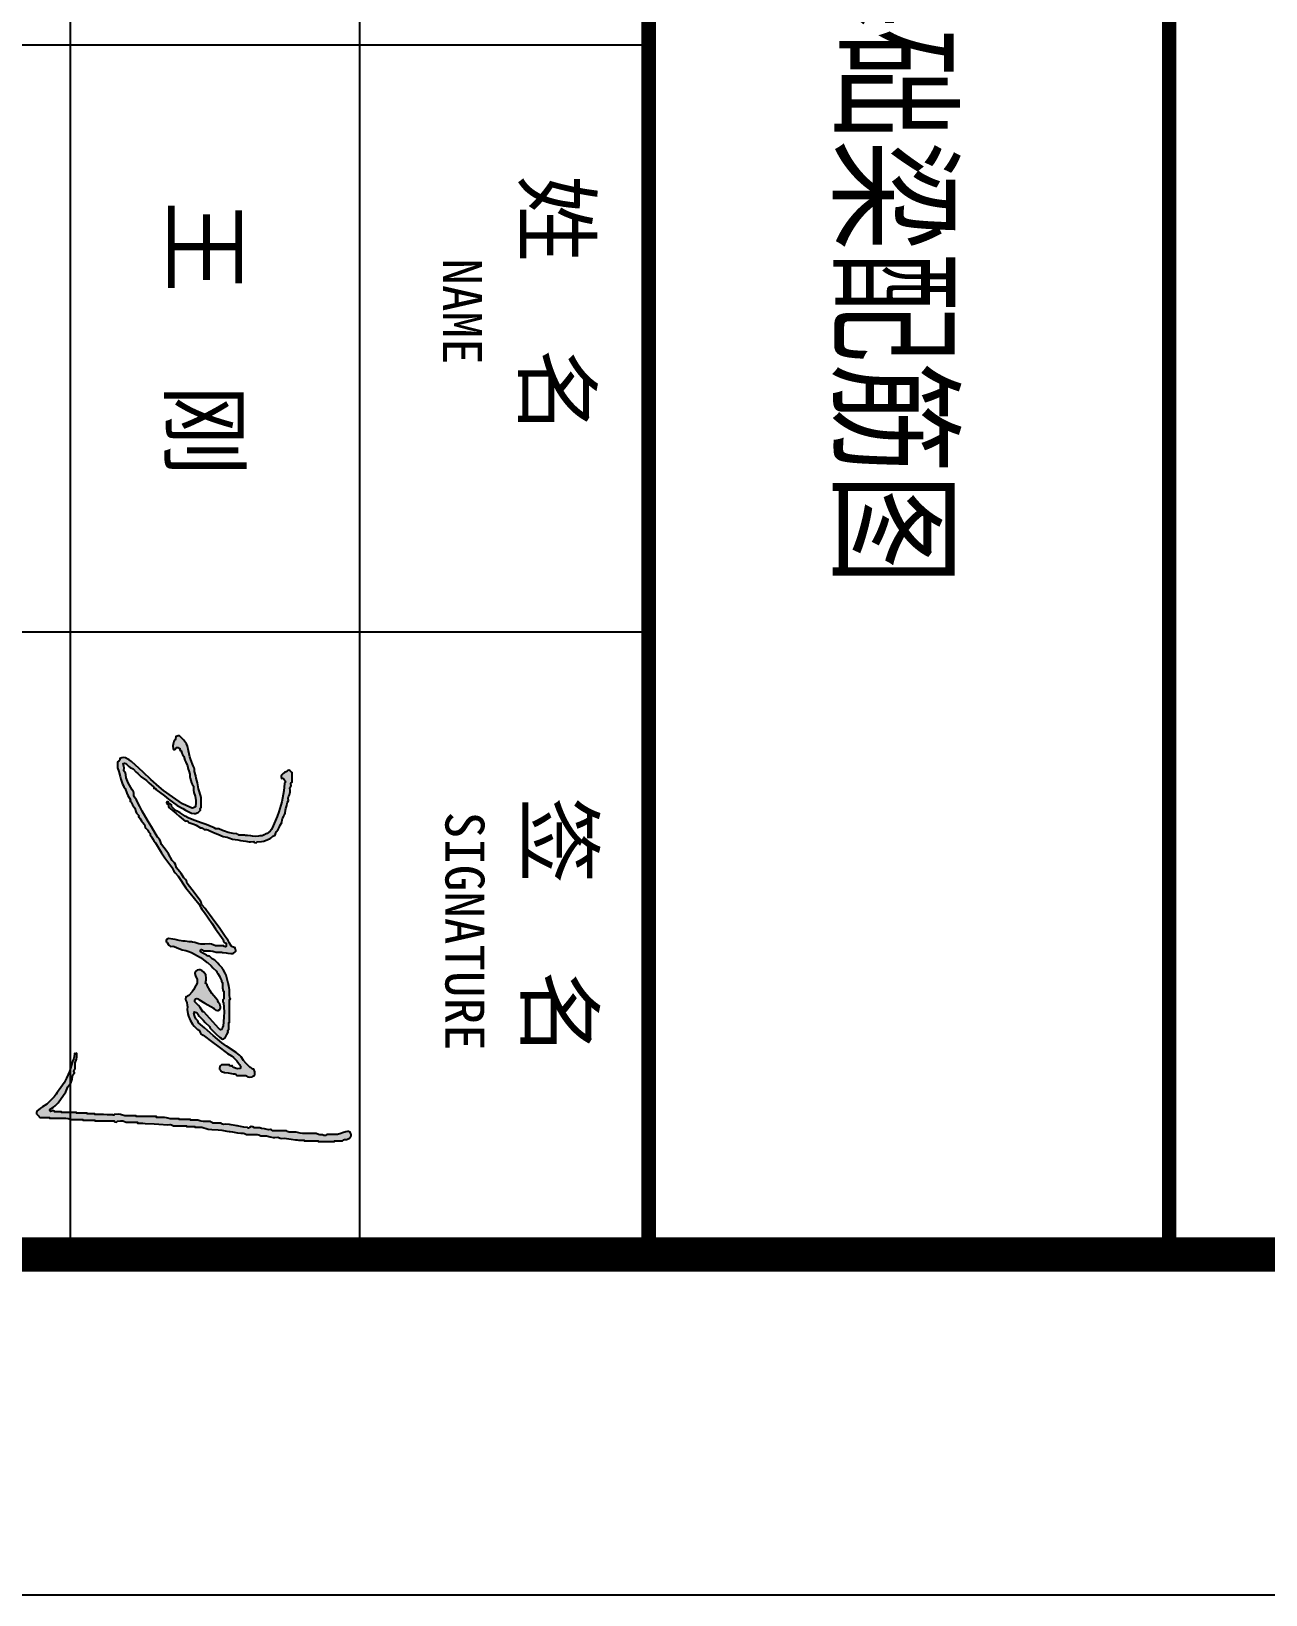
# Model space of a CAD drawing. Extents: x 31695611 to 39053694, y -59225 to 904195.
# Drawn here: x 38535654 to 38542910, y 755595 to 764786 of the extents above; entities that cross this region are included whole.
import ezdxf
from ezdxf.enums import TextEntityAlignment as Align

# ---------------------------------------------------------------- set-up
doc = ezdxf.new("R2010")
doc.units = 0
doc.header["$LTSCALE"] = 1000
doc.header["$MEASUREMENT"] = 0
doc.layers.get('0').update_dxf_attribs({"linetype": 'CONTINUOUS'})
for name, color, linetype in [('PUB_TAB', 7, 'CONTINUOUS'), ('PUB_TEXT', 7, 'CONTINUOUS'), ('PUB_TITLE', 4, 'CONTINUOUS')]:
    doc.layers.add(name, color=color, linetype=linetype)
doc.styles.add('-宋体', font='', dxfattribs={"width": 0.8})
doc.styles.add('TQ', font='')
doc.styles.get('-宋体').set_extended_font_data('SimSun')
doc.styles.get('TQ').set_extended_font_data('SimSun')

# ---------------------------------------------------------------- blocks, each defined once
blk = doc.blocks.new('WG')
at = {"color": 247}
for points in [[(26645150.7, 433028.5), (26645154.8, 433026.6), (26645156.5, 433022.3), (26645154.9, 433018.1), (26645173.6, 433016.4), (26645183.1, 433014.3), (26645200.7, 433007.7), (26645240.7, 432996), (26645260.4, 432988.8), (26645298.7, 432972.3), (26645327.6, 432957.3), (26645341.6, 432948.4), (26645367.4, 432928.5), (26645384.4, 432917.4), (26645392.8, 432911.5), (26645409.1, 432899.3), (26645426.6, 432881.8), (26645435.3, 432873.1), (26645452.9, 432855.6), (26645467.4, 432830.9), (26645475.9, 432819), (26645494.5, 432797.2), (26645502.8, 432795.1), (26645508.6, 432796.2), (26645515.4, 432801.4), (26645521.2, 432807.2), (26645524.1, 432810.1), (26645530, 432816), (26645530, 432838.5), (26645530, 432849.7), (26645530, 432872.2), (26645531.6, 432872.2), (26645532.5, 432872.2), (26645534.1, 432872.2), (26645534.1, 432910.6), (26645534.1, 432929.8), (26645534.1, 432968.1), (26645537.5, 432981.4), (26645539.1, 432988.1), (26645542.5, 433001.4), (26645542.5, 433028.1), (26645542.5, 433041.4), (26645542.5, 433068.1), (26645544.1, 433068.1), (26645545, 433068.1), (26645546.6, 433068.1), (26645546.6, 433096.5), (26645546.6, 433110.6), (26645546.6, 433139), (26645548.3, 433139), (26645549.1, 433139), (26645550.8, 433139), (26645550.8, 433184), (26645550.8, 433206.5), (26645550.8, 433251.5), (26645557.2, 433256.9), (26645558.1, 433265.7), (26645552.9, 433272.3), (26645549.9, 433292.3), (26645551.3, 433303.7), (26645559.1, 433322.3), (26645559.1, 433349), (26645559.1, 433362.3), (26645559.1, 433389), (26645560.8, 433389), (26645561.6, 433389), (26645563.3, 433389), (26645563.3, 433394), (26645563.3, 433396.5), (26645563.3, 433401.5), (26645564.1, 433414.9), (26645564.5, 433421.5), (26645565.4, 433434.9), (26645568.7, 433488.2), (26645570.4, 433514.9), (26645573.7, 433568.2), (26645571.9, 433581.7), (26645573.4, 433589.7), (26645580, 433601.6), (26645580, 433631.6), (26645580, 433646.6), (26645580, 433676.6), (26645581.6, 433676.6), (26645582.5, 433676.6), (26645584.1, 433676.6), (26645584.1, 433696.6), (26645584.1, 433706.6), (26645584.1, 433726.6), (26645585.8, 433726.6), (26645586.6, 433726.6), (26645588.3, 433726.6), (26645588.3, 433743.3), (26645588.3, 433751.6), (26645588.3, 433768.3), (26645598.7, 433805.6), (26645601.7, 433825.4), (26645602.9, 433864.1), (26645606.2, 433884.1), (26645607.9, 433894.1), (26645611.2, 433914.1), (26645612.9, 433927.5), (26645613.7, 433934.1), (26645615.4, 433947.5), (26645618.7, 433967.5), (26645620.4, 433977.5), (26645623.7, 433997.5), (26645622.8, 434011), (26645624.2, 434018.6), (26645630, 434030.8), (26645630, 434055.8), (26645630, 434068.3), (26645630, 434093.3), (26645633.3, 434101.7), (26645635, 434105.9), (26645638.3, 434114.2), (26645637.9, 434136), (26645639.2, 434147.2), (26645644.6, 434168.4), (26645647.9, 434186.4), (26645648.3, 434195.9), (26645646.6, 434214.2), (26645652.7, 434228.2), (26645654, 434236.6), (26645652.9, 434251.7), (26645656.2, 434278.4), (26645657.9, 434291.7), (26645661.2, 434318.4), (26645662.1, 434325.1), (26645662.5, 434328.4), (26645663.3, 434335.1), (26645663.3, 434348.4), (26645663.3, 434355.1), (26645663.3, 434368.4), (26645665, 434368.4), (26645665.8, 434368.4), (26645667.5, 434368.4), (26645667.5, 434401.8), (26645667.5, 434418.4), (26645667.5, 434451.8), (26645669.2, 434451.8), (26645670, 434451.8), (26645671.7, 434451.8), (26645671.7, 434490.1), (26645671.7, 434509.3), (26645671.7, 434547.6), (26645670, 434547.6), (26645669.2, 434547.6), (26645667.5, 434547.6), (26645667.5, 434566), (26645667.5, 434575.1), (26645667.5, 434593.5), (26645664.2, 434598.5), (26645662.5, 434601), (26645659.2, 434606), (26645659.7, 434617.9), (26645658.3, 434624.5), (26645652.9, 434635.1), (26645645.4, 434641.9), (26645640, 434644.4), (26645630, 434645.6), (26645625.1, 434642.8), (26645622.6, 434641.5), (26645617.5, 434639.3), (26645613.6, 434630.1), (26645613.1, 434624.1), (26645615.4, 434614.3), (26645621, 434594.2), (26645624, 434584.2), (26645630, 434564.3), (26645630, 434539.3), (26645630, 434526.8), (26645630, 434501.8), (26645636.5, 434494.2), (26645637.2, 434485.4), (26645632.1, 434476.8), (26645632, 434461.6), (26645630.7, 434453.7), (26645625.8, 434439.3), (26645625.8, 434407.6), (26645625.8, 434391.8), (26645625.8, 434360.1), (26645622.5, 434345.1), (26645620.8, 434337.6), (26645617.5, 434322.6), (26645617.5, 434305.9), (26645617.5, 434297.6), (26645617.5, 434280.9), (26645614.1, 434274.2), (26645612.5, 434270.9), (26645609.1, 434264.2), (26645609.1, 434232.5), (26645609.1, 434216.7), (26645609.1, 434185), (26645603.6, 434176.3), (26645602.1, 434170.3), (26645602.9, 434160), (26645599.6, 434143.4), (26645597.9, 434135), (26645594.6, 434118.4), (26645593.7, 434114.2), (26645593.3, 434112.1), (26645592.5, 434107.9), (26645592.5, 434095.4), (26645592.5, 434089.2), (26645592.5, 434076.7), (26645585.2, 434067.5), (26645584.5, 434057.6), (26645590.4, 434047.5), (26645592.6, 434043), (26645592.6, 434039.5), (26645590.4, 434035), (26645587.1, 434015), (26645585.4, 434005), (26645582, 433985), (26645580, 433976.7), (26645579.2, 433972.6), (26645577.9, 433964.2), (26645574.5, 433940.8), (26645572.9, 433929.1), (26645569.5, 433905.8), (26645571.4, 433895.7), (26645569.7, 433888.9), (26645563.3, 433880.8), (26645563.3, 433862.5), (26645563.3, 433853.3), (26645563.3, 433835), (26645560, 433828.3), (26645558.3, 433825), (26645555, 433818.3), (26645555, 433801.6), (26645555, 433793.3), (26645555, 433776.6), (26645551.6, 433763.3), (26645550, 433756.6), (26645546.6, 433743.3), (26645546.6, 433726.6), (26645546.6, 433718.3), (26645546.6, 433701.6), (26645545, 433701.6), (26645544.1, 433701.6), (26645542.5, 433701.6), (26645542.5, 433674.9), (26645542.5, 433661.6), (26645542.5, 433634.9), (26645540.8, 433634.9), (26645540, 433634.9), (26645538.3, 433634.9), (26645538.3, 433613.2), (26645538.3, 433602.4), (26645538.3, 433580.7), (26645535, 433567.4), (26645533.3, 433560.7), (26645530, 433547.4), (26645530, 433529.1), (26645530, 433519.9), (26645530, 433501.5), (26645528.3, 433501.5), (26645527.5, 433501.5), (26645525.8, 433501.5), (26645525.8, 433453.2), (26645525.8, 433429), (26645525.8, 433380.7), (26645524.1, 433380.7), (26645523.3, 433380.7), (26645521.6, 433380.7), (26645521.6, 433354), (26645521.6, 433340.7), (26645521.6, 433314), (26645513.8, 433290), (26645512.1, 433276.7), (26645513.3, 433251.5), (26645516.5, 433250.3), (26645517.7, 433245.7), (26645515.4, 433243.2), (26645516.1, 433221.5), (26645515.7, 433210.5), (26645513.3, 433189), (26645513.3, 433169), (26645513.3, 433159), (26645513.3, 433139), (26645511.6, 433139), (26645510.8, 433139), (26645509.1, 433139), (26645509.1, 433120.6), (26645509.1, 433111.5), (26645509.1, 433093.1), (26645507.4, 433093.1), (26645506.6, 433093.1), (26645504.9, 433093.1), (26645504.9, 433068.1), (26645504.9, 433055.6), (26645504.9, 433030.6), (26645503.3, 433030.6), (26645502.4, 433030.6), (26645500.8, 433030.6), (26645500.8, 432995.6), (26645500.8, 432978.1), (26645500.8, 432943.1), (26645499.1, 432943.1), (26645498.3, 432943.1), (26645496.6, 432943.1), (26645496.6, 432926.4), (26645496.6, 432918.1), (26645496.6, 432901.4), (26645490.8, 432898.1), (26645489.7, 432889.4), (26645494.5, 432884.7), (26645495.5, 432878.9), (26645489.9, 432873.4), (26645484.1, 432874.3), (26645470.7, 432895.3), (26645462.5, 432905.1), (26645444.5, 432922.2), (26645418.6, 432940.4), (26645405.6, 432949.6), (26645379.9, 432968.1), (26645360.7, 432975.2), (26645351.3, 432979.9), (26645334.1, 432991), (26645323.9, 432999.2), (26645317.5, 433002.3), (26645304.9, 433005.6), (26645289.1, 433006.9), (26645280.8, 433009.7), (26645267.4, 433018.1), (26645257.7, 433015.1), (26645250.6, 433016.3), (26645242.4, 433022.3), (26645229.1, 433022.3), (26645222.4, 433022.3), (26645209, 433022.3), (26645188.3, 433029.9), (26645176.9, 433032.1), (26645154.9, 433032.7), (26645153.2, 433031), (26645152.4, 433030.2)], [(26643492, 434287.1), (26643489.7, 434279), (26643490.9, 434273), (26643496.2, 434266.3), (26643503, 434252.4), (26643507.8, 434245.7), (26643519.1, 434235), (26643523.1, 434233.5), (26643525.3, 434233.1), (26643529.5, 434233), (26643531.7, 434235.6), (26643534.7, 434236.4), (26643537.8, 434235), (26643536.1, 434242), (26643538.2, 434247.7), (26643544.1, 434251.7), (26643551.1, 434257.7), (26643559.1, 434258.5), (26643567, 434253.8), (26643610.6, 434249.1), (26643632.4, 434245.7), (26643675.4, 434237.1), (26643733.2, 434220.7), (26643761.7, 434210.6), (26643817.1, 434187.1), (26643837.2, 434176.9), (26643846.7, 434169.2), (26643860.8, 434151.7), (26643865.2, 434139.4), (26643868.2, 434133.4), (26643875.4, 434122.5), (26643875.3, 434107.4), (26643876.2, 434099.7), (26643879.6, 434085), (26643877.1, 434065), (26643875.8, 434055), (26643873.3, 434035), (26643872.5, 434028.3), (26643872.1, 434025), (26643871.2, 434018.3), (26643871.2, 434005), (26643871.2, 433998.3), (26643871.2, 433985), (26643867.9, 433980), (26643866.2, 433977.5), (26643862.9, 433972.5), (26643861.1, 433952.3), (26643859.4, 433942.2), (26643854.6, 433922.5), (26643847.8, 433900.3), (26643843.6, 433889.3), (26643833.7, 433868.3), (26643834.3, 433856.4), (26643832.9, 433849.8), (26643827.5, 433839.1), (26643808.5, 433792.2), (26643799.7, 433768.4), (26643783.7, 433720.3), (26643768.7, 433686.6), (26643759.9, 433670.2), (26643740, 433639.1), (26643727.1, 433617.6), (26643719.4, 433607.4), (26643702.5, 433589.1), (26643693.6, 433588.3), (26643687.5, 433581.3), (26643687.9, 433572.4), (26643682.4, 433573.4), (26643677.9, 433571.1), (26643675.4, 433566.1), (26643676.1, 433562.5), (26643680.3, 433560.4), (26643683.7, 433562), (26643687.9, 433566.1), (26643690, 433568.2), (26643694.1, 433572.4), (26643703.1, 433571.9), (26643708.8, 433574.2), (26643715, 433580.7), (26643744.4, 433616.3), (26643759, 433634.3), (26643787.9, 433670.3), (26643787.3, 433679.3), (26643789.6, 433685.1), (26643796.2, 433691.2), (26643806.6, 433719.5), (26643812.9, 433733.5), (26643827.5, 433759.9), (26643828.9, 433769.2), (26643831.4, 433774.1), (26643837.9, 433780.8), (26643837.5, 433794.5), (26643839.5, 433802.2), (26643846.2, 433814.1), (26643858.6, 433846.2), (26643865.3, 433862), (26643879.6, 433893.3), (26643883.4, 433915.4), (26643886.4, 433926.4), (26643894.2, 433947.5), (26643899.2, 433979.2), (26643901.7, 433995), (26643906.7, 434026.7), (26643910, 434044.7), (26643910.4, 434054.2), (26643908.8, 434072.5), (26643915.1, 434077.9), (26643916, 434086.8), (26643910.8, 434093.3), (26643909.1, 434119), (26643906.1, 434132.1), (26643896.2, 434155.9), (26643890.4, 434168.4), (26643886.5, 434174.5), (26643877.5, 434185), (26643874.7, 434189.9), (26643873.4, 434192.4), (26643871.2, 434197.5), (26643856.9, 434203), (26643850, 434206.9), (26643837.9, 434216.3), (26643821.2, 434224.6), (26643812.9, 434228.8), (26643796.2, 434237.1), (26643780.6, 434239.8), (26643772.8, 434242.4), (26643758.7, 434249.6), (26643751.4, 434250.9), (26643747.5, 434252.9), (26643742, 434258), (26643723.5, 434259.9), (26643714.2, 434261.6), (26643696.2, 434266.3), (26643684.1, 434268.9), (26643678, 434271), (26643667, 434276.7), (26643653.5, 434275.6), (26643645.9, 434277), (26643633.7, 434283), (26643617.3, 434286.3), (26643608.6, 434286.7), (26643592, 434285.1), (26643587, 434288.4), (26643584.5, 434290.1), (26643579.5, 434293.4), (26643571.7, 434290.1), (26643564.7, 434291.5), (26643558.7, 434297.6), (26643536.2, 434297.6), (26643524.9, 434297.6), (26643502.4, 434297.6), (26643498.2, 434293.4), (26643496.2, 434291.3)], [(26643287.8, 433637), (26643288.1, 433627.7), (26643288.9, 433622.9), (26643291.9, 433614.1), (26643304.2, 433612.2), (26643310.5, 433610), (26643321.1, 433603.7), (26643337, 433598.3), (26643346.2, 433597.4), (26643362.8, 433599.5), (26643366.6, 433601.4), (26643367.7, 433606.7), (26643364.9, 433609.9), (26643358.9, 433614.3), (26643356.5, 433619.1), (26643356.5, 433626.6), (26643359.3, 433631.4), (26643360.6, 433633.9), (26643362.8, 433639.1), (26643368.3, 433638.1), (26643372.8, 433640.3), (26643375.3, 433645.3), (26643389.5, 433649.9), (26643396.4, 433653.4), (26643408.6, 433662), (26643431, 433668.4), (26643442, 433672.6), (26643462.8, 433682.8), (26643483.2, 433687.1), (26643493.3, 433690.1), (26643512.8, 433697.4), (26643528, 433697), (26643536.1, 433698.3), (26643550.3, 433703.7), (26643564.4, 433707.4), (26643571.4, 433710.5), (26643583.7, 433718.3), (26643607.4, 433718.6), (26643619.7, 433720.8), (26643642, 433728.7), (26643666.8, 433732.1), (26643679.6, 433732.5), (26643704.5, 433730.8), (26643711.1, 433719.1), (26643711.7, 433709.8), (26643706.6, 433697.4), (26643686.2, 433654.6), (26643673.9, 433633.8), (26643646.2, 433595.3), (26643607.7, 433542.6), (26643587.2, 433517.1), (26643544.1, 433468.2), (26643501.3, 433422.6), (26643480.1, 433399.7), (26643437.8, 433353.6), (26643429, 433339.7), (26643424.9, 433332.6), (26643417, 433318.2), (26643414.8, 433304.9), (26643415.8, 433297.1), (26643421.1, 433284.8), (26643426.6, 433285.8), (26643431.1, 433283.6), (26643433.6, 433278.6), (26643437.7, 433277.8), (26643440.1, 433276.1), (26643442, 433272.3), (26643463.8, 433271.2), (26643475.2, 433272.5), (26643496.2, 433278.6), (26643526.2, 433287.6), (26643541.2, 433292.2), (26643571.2, 433301.5), (26643581.5, 433306.7), (26643586.5, 433309.7), (26643596.2, 433316.1), (26643623.7, 433326.5), (26643637.2, 433332.9), (26643662.9, 433347.3), (26643668.6, 433345.3), (26643673.6, 433346.8), (26643677.4, 433351.5), (26643692.3, 433359.6), (26643699.4, 433364.2), (26643712.9, 433374.4), (26643731.4, 433378.8), (26643740.9, 433384.1), (26643754.6, 433397.4), (26643761.5, 433395.6), (26643767.2, 433397.8), (26643771.2, 433403.6), (26643787.1, 433413), (26643794.8, 433418.5), (26643808.7, 433430.7), (26643823.4, 433435), (26643830.7, 433439.2), (26643842.1, 433449.5), (26643850.6, 433453.7), (26643854.6, 433456.9), (26643860.8, 433464), (26643869.8, 433463.4), (26643875.6, 433465.7), (26643881.7, 433472.4), (26643896.5, 433480.5), (26643903.6, 433485.1), (26643917.1, 433495.3), (26643975.9, 433530.2), (26644004.5, 433549.5), (26644058.8, 433591.2), (26644081.9, 433603.8), (26644093, 433611.5), (26644113, 433628.7), (26644180.1, 433674), (26644212.7, 433698.3), (26644275.5, 433749.5), (26644296.7, 433761), (26644306.8, 433767.7), (26644325.5, 433782.9), (26644389.2, 433826.6), (26644420.8, 433848.7), (26644483.9, 433893.3), (26644495, 433895.5), (26644501.2, 433900.1), (26644506.8, 433910), (26644514.3, 433910), (26644518.1, 433910), (26644525.6, 433910), (26644528.4, 433905.6), (26644526.3, 433899.3), (26644521.4, 433897.5), (26644521.4, 433877.5), (26644521.4, 433867.5), (26644521.4, 433847.5), (26644512.4, 433823.8), (26644510.2, 433810.3), (26644511, 433784.9), (26644511.1, 433761.4), (26644509.4, 433749.2), (26644502.6, 433726.6), (26644499.8, 433713.5), (26644498.9, 433706.7), (26644498.5, 433693.3), (26644495.1, 433669.9), (26644493.5, 433658.3), (26644490.1, 433634.9), (26644484, 433610.2), (26644481.5, 433597.6), (26644477.6, 433572.4), (26644480.5, 433567.6), (26644481.8, 433565.1), (26644483.9, 433559.9), (26644491.1, 433557.2), (26644497.3, 433558.5), (26644502.6, 433564.1), (26644512.6, 433570.4), (26644517.4, 433574.3), (26644525.6, 433582.8), (26644524.2, 433597.1), (26644525.6, 433605.3), (26644531.8, 433618.2), (26644536.8, 433631.6), (26644539.3, 433638.2), (26644544.3, 433651.6), (26644549.4, 433673.7), (26644552.7, 433684.6), (26644561, 433705.8), (26644580, 433742.3), (26644591, 433760), (26644615.2, 433793.3), (26644617.4, 433796.2), (26644618.3, 433798), (26644619.3, 433801.6), (26644640.2, 433822.5), (26644650.6, 433832.9), (26644671.4, 433853.7), (26644677.2, 433855.4), (26644680.2, 433857.4), (26644683.9, 433862), (26644700.6, 433870.4), (26644708.9, 433874.5), (26644725.6, 433882.9), (26644731.1, 433882.2), (26644735.4, 433884.3), (26644738.1, 433889.1), (26644758.2, 433888.4), (26644768.5, 433889.2), (26644788.1, 433893.3), (26644788.1, 433895), (26644788.1, 433895.8), (26644788.1, 433897.5), (26644806.5, 433897.5), (26644815.6, 433897.5), (26644834, 433897.5), (26644839.4, 433891.1), (26644848.2, 433890.2), (26644854.8, 433895.4), (26644911.4, 433897.9), (26644940, 433897.5), (26644996.5, 433893.3), (26645002, 433888.3), (26645005.9, 433886.4), (26645013.2, 433885), (26645014.9, 433878.1), (26645012.8, 433872.4), (26645006.9, 433868.3), (26644967.7, 433832.5), (26644948.1, 433814.6), (26644909, 433778.7), (26644909, 433776.2), (26644909, 433774.9), (26644909, 433772.4), (26644883.6, 433757), (26644871.6, 433747.6), (26644850.6, 433726.6), (26644843.9, 433725.3), (26644839.3, 433726.4), (26644834, 433730.8), (26644831.2, 433738), (26644832.6, 433744.2), (26644838.1, 433749.5), (26644858, 433784.6), (26644868, 433802.1), (26644888.1, 433837), (26644893.1, 433842), (26644895.6, 433844.5), (26644900.6, 433849.5), (26644902, 433858.8), (26644901, 433864.3), (26644896.5, 433872.5), (26644887.7, 433877.4), (26644880.9, 433878), (26644871.5, 433874.5), (26644864.1, 433873.3), (26644860.2, 433871.3), (26644854.8, 433866.2), (26644844.1, 433860.8), (26644838.9, 433857.3), (26644829.8, 433849.5), (26644801.7, 433826.9), (26644786.5, 433816.8), (26644754.8, 433799.5), (26644748.4, 433798), (26644744.9, 433795.1), (26644742.3, 433789.1), (26644722.5, 433792.4), (26644712.2, 433792.8), (26644692.3, 433791.2), (26644681.4, 433783.1), (26644676.3, 433778.4), (26644667.3, 433768.3), (26644662.8, 433757.5), (26644662.3, 433750.4), (26644665.2, 433739.1), (26644669.7, 433731.3), (26644675, 433727.8), (26644683.9, 433726.6), (26644697.6, 433730.6), (26644704.4, 433733.1), (26644717.3, 433739.1), (26644732.4, 433740.7), (26644741, 433739.3), (26644754.8, 433732.9), (26644780, 433719.1), (26644792, 433710.5), (26644813.1, 433691.2), (26644817.3, 433684.1), (26644819.1, 433680.3), (26644821.5, 433672.4), (26644835, 433671.3), (26644842.6, 433672.7), (26644854.8, 433678.7), (26644871.2, 433682), (26644879.9, 433682.4), (26644896.5, 433680.8), (26644922.2, 433685.2), (26644935.1, 433689.1), (26644959, 433699.5), (26644982.5, 433713.4), (26644993.7, 433722), (26645013.2, 433741.2), (26645013.5, 433745.7), (26645014.5, 433748.2), (26645017.3, 433751.6), (26645031.2, 433756.9), (26645038.1, 433762.3), (26645046.5, 433774.5), (26645090.3, 433831.7), (26645112, 433860.5), (26645154.9, 433918.3), (26645169, 433942.3), (26645178.1, 433953.7), (26645198.6, 433972.5), (26645212, 433983.5), (26645219.2, 433988.6), (26645234.1, 433997.5), (26645237.1, 433995.3), (26645238.8, 433994.5), (26645242.4, 433993.3), (26645244, 433978.2), (26645242.6, 433969.6), (26645236.1, 433955.8), (26645232.6, 433950.4), (26645230.5, 433947.8), (26645225.7, 433943.3), (26645228.6, 433938.9), (26645226.5, 433932.6), (26645221.6, 433930.8), (26645221.6, 433911.6), (26645221.6, 433902.1), (26645221.6, 433882.9), (26645225.7, 433878.7), (26645227.8, 433876.6), (26645232, 433872.5), (26645240.2, 433870.3), (26645246, 433871.5), (26645252.8, 433876.6), (26645258.1, 433880.5), (26645260.4, 433883.3), (26645263.2, 433889.1), (26645264.1, 433894.1), (26645264.5, 433896.6), (26645265.3, 433901.6), (26645268.6, 433921.6), (26645270.3, 433931.6), (26645273.6, 433951.7), (26645273.7, 433961), (26645276.6, 433966.9), (26645284.1, 433972.5), (26645284.1, 433994.2), (26645284.1, 434005), (26645284.1, 434026.7), (26645291.5, 434040.1), (26645293.4, 434048.8), (26645292.4, 434064.2), (26645287.3, 434067.3), (26645285, 434070.7), (26645284.1, 434076.7), (26645276.1, 434079.4), (26645271.5, 434079.8), (26645263.2, 434078.8), (26645256.5, 434076.6), (26645253.1, 434075.3), (26645246.6, 434072.5), (26645247.5, 434067), (26645245.3, 434062.5), (26645240.3, 434060), (26645238, 434057.1), (26645237.1, 434055.3), (26645236.1, 434051.7), (26645220.3, 434035.8), (26645212.4, 434027.9), (26645196.5, 434012.1), (26645174.1, 433999), (26645163.7, 433989.5), (26645148.6, 433968.3), (26645111.8, 433912.7), (26645091.7, 433885.9), (26645048.6, 433835), (26645018.7, 433799.8), (26645003.7, 433782.3), (26644973.6, 433747.4), (26644963.3, 433743.9), (26644958.2, 433740.7), (26644950.7, 433732.9), (26644937.8, 433726.7), (26644931.1, 433724.1), (26644917.3, 433720.3), (26644915.1, 433723), (26644912.2, 433723.7), (26644909, 433722.4), (26644913, 433734.3), (26644917.5, 433740.3), (26644927.7, 433747.4), (26644930.3, 433746.7), (26644932.4, 433747.4), (26644934, 433749.5), (26644959, 433774.5), (26644971.5, 433787), (26644996.5, 433812), (26644999.8, 433813.7), (26645001.5, 433814.5), (26645004.8, 433816.2), (26645027.3, 433838.7), (26645038.6, 433850), (26645061.1, 433872.5), (26645061.2, 433876.6), (26645063.4, 433879.5), (26645067.3, 433880.8), (26645069.8, 433889.8), (26645068.6, 433896.2), (26645063.2, 433903.7), (26645049.9, 433911.4), (26645043.2, 433915.1), (26645029.8, 433922.5), (26645023.5, 433919.9), (26645017.5, 433921.3), (26645013.2, 433926.6), (26644996.5, 433926.6), (26644988.2, 433926.6), (26644971.5, 433926.6), (26644971.5, 433928.3), (26644971.5, 433929.1), (26644971.5, 433930.8), (26644918.1, 433930.8), (26644891.5, 433930.8), (26644838.1, 433930.8), (26644836.9, 433934), (26644832.4, 433935.2), (26644829.8, 433932.9), (26644810, 433929.6), (26644799.7, 433929.2), (26644779.8, 433930.8), (26644754.6, 433925.7), (26644742.1, 433922.8), (26644717.3, 433916.2), (26644693.8, 433909.8), (26644682.3, 433905.1), (26644661, 433893.3), (26644657.4, 433890.1), (26644655.1, 433888.8), (26644650.6, 433887.1), (26644633.1, 433869.5), (26644624.3, 433860.8), (26644606.8, 433843.3), (26644597.7, 433828.7), (26644592.1, 433821.9), (26644579.7, 433810), (26644581.7, 433804.2), (26644580.3, 433799.2), (26644575.6, 433795.4), (26644568.1, 433781.2), (26644564.3, 433774.1), (26644556.8, 433759.9), (26644552.6, 433759.9), (26644550.6, 433759.9), (26644546.4, 433759.9), (26644543.8, 433766.3), (26644545.3, 433772.2), (26644550.6, 433776.6), (26644550.6, 433793.3), (26644550.6, 433801.6), (26644550.6, 433818.3), (26644553.9, 433831.6), (26644555.6, 433838.3), (26644558.9, 433851.6), (26644558.9, 433862.5), (26644558.9, 433867.9), (26644558.9, 433878.7), (26644559.7, 433884.6), (26644560.2, 433887.5), (26644561, 433893.3), (26644563.5, 433910.8), (26644564.7, 433919.6), (26644567.2, 433937.1), (26644567.2, 433947.6), (26644565.2, 433953.6), (26644558.9, 433962.1), (26644553.7, 433966.6), (26644548.9, 433967.8), (26644542.2, 433966.2), (26644540, 433963.6), (26644537.1, 433962.8), (26644533.9, 433964.2), (26644527, 433948.4), (26644520.8, 433940.8), (26644506.8, 433930.8), (26644489.7, 433922.2), (26644481.5, 433916.6), (26644467.2, 433903.7), (26644414.4, 433868.7), (26644388.5, 433850.3), (26644338, 433812), (26644313.9, 433795.6), (26644302.2, 433786.8), (26644279.7, 433768.3), (26644265, 433763.9), (26644257.7, 433759.8), (26644246.3, 433749.5), (26644208.8, 433723.2), (26644190.4, 433709.4), (26644154.6, 433680.8), (26644140, 433676.4), (26644132.6, 433672.3), (26644121.3, 433662), (26644097, 433645.9), (26644085.2, 433637.1), (26644063, 433618.2), (26644043.8, 433611.8), (26644034.4, 433606.4), (26644019.2, 433593.2), (26643980, 433571), (26643961, 433558.4), (26643925.4, 433530.7), (26643907.5, 433524.4), (26643898.7, 433519.6), (26643883.7, 433507.8), (26643822.1, 433471.1), (26643791.2, 433452.8), (26643729.5, 433416.1), (26643702.9, 433402.8), (26643689.5, 433396.1), (26643662.9, 433382.8), (26643653.9, 433375.5), (26643648.6, 433372.4), (26643637.9, 433368.2), (26643623.9, 433367.5), (26643616.4, 433365.2), (26643604.5, 433357.8), (26643576.9, 433342.3), (26643562.6, 433335.2), (26643533.7, 433322.3), (26643516.3, 433321.2), (26643507.1, 433318.4), (26643492, 433309.8), (26643475.2, 433310.2), (26643466.7, 433309.3), (26643450.3, 433305.7), (26643448.4, 433313.1), (26643449.6, 433318.5), (26643454.5, 433324.4), (26643467.6, 433338.4), (26643473.3, 433346.7), (26643481.6, 433364), (26643499.9, 433382.4), (26643509.1, 433391.5), (26643527.4, 433409.9), (26643550.6, 433441.3), (26643563.2, 433456.4), (26643589.9, 433484.9), (26643592.4, 433484.9), (26643593.7, 433484.9), (26643596.2, 433484.9), (26643595.2, 433490.4), (26643597.5, 433494.8), (26643602.4, 433497.4), (26643640.4, 433547.1), (26643659.1, 433572.1), (26643696.2, 433622.4), (26643714.8, 433655.6), (26643723.9, 433672.3), (26643742, 433705.8), (26643743.7, 433721.6), (26643742.8, 433730.2), (26643737.9, 433745.4), (26643732, 433751.2), (26643729.1, 433754.1), (26643723.3, 433759.9), (26643717.9, 433757.1), (26643711.8, 433758.9), (26643708.7, 433764.1), (26643685.4, 433764.1), (26643673.7, 433764.1), (26643650.4, 433764.1), (26643615.8, 433753.4), (26643598.2, 433748.8), (26643562.8, 433741.2), (26643536.2, 433734.5), (26643522.8, 433731.2), (26643496.2, 433724.5), (26643482.4, 433723.9), (26643475.2, 433722.1), (26643462.8, 433716.2), (26643428.7, 433702.7), (26643411, 433697.3), (26643375.3, 433689.1), (26643347.7, 433682.7), (26643333.8, 433676.4), (26643310.7, 433659.9), (26643301.5, 433650.7), (26643296.9, 433646.2)]]:
    blk.add_lwpolyline(points, close=True, dxfattribs=at)
blk = doc.blocks.new('TK')
h = blk.add_hatch(color=247)
h.paths.add_polyline_path([(31013033.6, -78032.2), (31013024.6, -78029.8), (31013018.5, -78028.5), (31013015.5, -78027.5), (31013010, -78024.6), (31013003.2, -78025.2), (31012999.4, -78024.5), (31012993.3, -78021.5), (31012985.1, -78019.8), (31012980.8, -78019.6), (31012972.5, -78020.4), (31012970, -78018.8), (31012968.7, -78017.9), (31012966.2, -78016.3), (31012962.3, -78017.9), (31012958.8, -78017.2), (31012955.8, -78014.2), (31012944.5, -78014.2), (31012938.9, -78014.2), (31012927.7, -78014.2), (31012925.6, -78016.3), (31012924.5, -78017.3), (31012922.5, -78019.4), (31012921.3, -78023.5), (31012921.9, -78026.5), (31012924.5, -78029.8), (31012927.9, -78036.8), (31012930.4, -78040.1), (31012936, -78045.4), (31012938, -78046.2), (31012939.1, -78046.4), (31012941.2, -78046.5), (31012942.3, -78045.2), (31012943.8, -78044.8), (31012945.4, -78045.4), (31012944.5, -78042), (31012945.6, -78039.1), (31012948.5, -78037.1), (31012952, -78034.1), (31012956, -78033.7), (31012960, -78036.1), (31012981.8, -78038.4), (31012992.6, -78040.1), (31013014.1, -78044.4), (31013043, -78052.6), (31013057.3, -78057.7), (31013085, -78069.4), (31013095, -78074.5), (31013099.8, -78078.4), (31013106.9, -78087.1), (31013109.1, -78093.3), (31013110.6, -78096.3), (31013114.2, -78101.7), (31013114.1, -78109.3), (31013114.5, -78113.1), (31013116.3, -78120.5), (31013115, -78130.5), (31013114.4, -78135.5), (31013113.1, -78145.5), (31013112.7, -78148.8), (31013112.5, -78150.5), (31013112.1, -78153.8), (31013112.1, -78160.5), (31013112.1, -78163.8), (31013112.1, -78170.5), (31013110.4, -78173), (31013109.6, -78174.2), (31013107.9, -78176.7), (31013107, -78186.8), (31013106.2, -78191.9), (31013103.7, -78201.7), (31013100.4, -78212.8), (31013098.3, -78218.3), (31013093.3, -78228.8), (31013093.6, -78234.8), (31013092.9, -78238.1), (31013090.2, -78243.4), (31013080.7, -78266.9), (31013076.3, -78278.8), (31013068.3, -78302.8), (31013060.8, -78319.7), (31013056.4, -78327.9), (31013046.4, -78343.4), (31013040, -78354.2), (31013036.2, -78359.3), (31013027.7, -78368.4), (31013023.3, -78368.8), (31013020.2, -78372.3), (31013020.4, -78376.8), (31013017.6, -78376.3), (31013015.4, -78377.4), (31013014.1, -78379.9), (31013014.5, -78381.7), (31013016.6, -78382.8), (31013018.3, -78382), (31013020.4, -78379.9), (31013021.4, -78378.9), (31013023.5, -78376.8), (31013028, -78377), (31013030.9, -78375.9), (31013033.9, -78372.6), (31013048.7, -78354.8), (31013056, -78345.8), (31013070.4, -78327.8), (31013070.1, -78323.3), (31013071.3, -78320.4), (31013074.6, -78317.4), (31013079.8, -78303.2), (31013082.9, -78296.2), (31013090.2, -78283), (31013090.9, -78278.4), (31013092.2, -78275.9), (31013095.4, -78272.6), (31013095.2, -78265.7), (31013096.2, -78261.9), (31013099.6, -78255.9), (31013105.8, -78239.9), (31013109.1, -78231.9), (31013116.3, -78216.3), (31013118.2, -78205.3), (31013119.7, -78199.8), (31013123.5, -78189.2), (31013126, -78173.4), (31013127.3, -78165.5), (31013129.8, -78149.6), (31013131.4, -78140.6), (31013131.7, -78135.9), (31013130.8, -78126.7), (31013134, -78124), (31013134.5, -78119.6), (31013131.9, -78116.3), (31013131, -78103.5), (31013129.5, -78096.9), (31013124.6, -78085), (31013121.6, -78078.8), (31013119.7, -78075.7), (31013115.2, -78070.5), (31013113.8, -78068), (31013113.2, -78066.8), (31013112.1, -78064.2), (31013104.9, -78061.5), (31013101.4, -78059.5), (31013095.4, -78054.8), (31013087.1, -78050.7), (31013082.9, -78048.6), (31013074.6, -78044.4), (31013066.8, -78043.1), (31013062.9, -78041.8), (31013055.8, -78038.2), (31013052.1, -78037.5), (31013050.2, -78036.5), (31013047.5, -78034), (31013038.2, -78033)])
h.paths.add_polyline_path([(31013019.1, -78280.9), (31013013.3, -78280.9), (31013001.6, -78280.9), (31012984.4, -78286.3), (31012975.6, -78288.6), (31012957.9, -78292.4), (31012944.5, -78295.7), (31012937.9, -78297.4), (31012924.5, -78300.7), (31012917.7, -78301), (31012914.1, -78301.9), (31012907.9, -78304.9), (31012890.8, -78311.6), (31012882, -78314.3), (31012864.1, -78318.4), (31012850.3, -78321.6), (31012843.3, -78324.8), (31012831.8, -78333), (31012827.2, -78337.6), (31012824.9, -78339.9), (31012820.4, -78344.5), (31012820.5, -78349.1), (31012820.9, -78351.5), (31012822.4, -78355.9), (31012828.6, -78356.9), (31012831.7, -78358), (31012837, -78361.1), (31012845, -78363.8), (31012849.6, -78364.3), (31012857.9, -78363.2), (31012859.8, -78362.3), (31012860.3, -78359.6), (31012858.9, -78358), (31012855.9, -78355.8), (31012854.7, -78353.4), (31012854.7, -78349.7), (31012856.1, -78347.3), (31012856.8, -78346), (31012857.9, -78343.4), (31012860.6, -78343.9), (31012862.8, -78342.8), (31012864.1, -78340.3), (31012871.2, -78338), (31012874.7, -78336.3), (31012880.8, -78332), (31012891.9, -78328.8), (31012897.5, -78326.7), (31012907.9, -78321.5), (31012918.1, -78319.4), (31012923.1, -78317.9), (31012932.9, -78314.3), (31012940.5, -78314.5), (31012944.5, -78313.8), (31012951.6, -78311.1), (31012958.7, -78309.3), (31012962.2, -78307.7), (31012968.3, -78303.8), (31012980.2, -78303.7), (31012986.3, -78302.6), (31012997.5, -78298.6), (31013009.9, -78296.9), (31013016.3, -78296.7), (31013028.7, -78297.6), (31013032, -78303.4), (31013032.3, -78308.1), (31013029.8, -78314.3), (31013019.6, -78335.7), (31013013.4, -78346), (31012999.6, -78365.3), (31012980.3, -78391.6), (31012970.1, -78404.4), (31012948.5, -78428.9), (31012927.1, -78451.7), (31012916.5, -78463.1), (31012895.4, -78486.2), (31012891, -78493.1), (31012888.9, -78496.7), (31012884.9, -78503.9), (31012883.9, -78510.5), (31012884.3, -78514.4), (31012887, -78520.6), (31012889.8, -78520.1), (31012892, -78521.2), (31012893.3, -78523.7), (31012895.3, -78524.1), (31012896.5, -78524.9), (31012897.5, -78526.8), (31012908.3, -78527.4), (31012914.1, -78526.7), (31012924.5, -78523.7), (31012939.6, -78519.1), (31012947.1, -78516.9), (31012962.1, -78512.2), (31012967.2, -78509.6), (31012969.7, -78508.1), (31012974.6, -78504.9), (31012988.3, -78499.7), (31012995.1, -78496.5), (31013007.9, -78489.3), (31013010.8, -78490.3), (31013013.3, -78489.6), (31013015.2, -78487.2), (31013022.6, -78483.2), (31013026.2, -78480.9), (31013032.9, -78475.8), (31013042.2, -78473.6), (31013046.9, -78470.9), (31013053.7, -78464.3), (31013057.2, -78465.2), (31013060, -78464.1), (31013062.1, -78461.2), (31013070, -78456.4), (31013073.8, -78453.7), (31013080.8, -78447.6), (31013088.2, -78445.4), (31013091.8, -78443.4), (31013097.5, -78438.2), (31013101.7, -78436.1), (31013103.8, -78434.5), (31013106.9, -78430.9), (31013111.4, -78431.3), (31013114.3, -78430.1), (31013117.3, -78426.8), (31013124.7, -78422.7), (31013128.3, -78420.4), (31013135, -78415.3), (31013164.4, -78397.9), (31013178.7, -78388.2), (31013205.9, -78367.4), (31013217.4, -78361.1), (31013223, -78357.2), (31013232.9, -78348.6), (31013266.5, -78325.9), (31013282.8, -78313.8), (31013314.2, -78288.2), (31013324.8, -78282.5), (31013329.9, -78279.1), (31013339.2, -78271.5), (31013371, -78249.7), (31013386.9, -78238.6), (31013418.4, -78216.3), (31013424, -78215.2), (31013427.1, -78212.9), (31013429.9, -78208), (31013433.6, -78208), (31013435.5, -78208), (31013439.2, -78208), (31013440.7, -78210.2), (31013439.6, -78213.3), (31013437.2, -78214.2), (31013437.2, -78224.2), (31013437.2, -78229.2), (31013437.2, -78239.2), (31013432.7, -78251.1), (31013431.5, -78257.8), (31013431.9, -78270.5), (31013432, -78282.3), (31013431.2, -78288.4), (31013427.8, -78299.7), (31013426.4, -78306.2), (31013425.9, -78309.6), (31013425.7, -78316.3), (31013424, -78328), (31013423.2, -78333.8), (31013421.5, -78345.5), (31013418.5, -78357.9), (31013417.2, -78364.2), (31013415.3, -78376.8), (31013416.7, -78379.2), (31013417.3, -78380.4), (31013418.4, -78383), (31013422, -78384.4), (31013425.1, -78383.7), (31013427.8, -78380.9), (31013432.8, -78377.8), (31013435.1, -78375.8), (31013439.2, -78371.6), (31013438.6, -78364.4), (31013439.3, -78360.3), (31013442.4, -78353.8), (31013444.9, -78347.2), (31013446.1, -78343.8), (31013448.6, -78337.2), (31013451.2, -78326.1), (31013452.8, -78320.7), (31013457, -78310.1), (31013466.5, -78291.8), (31013472, -78283), (31013484, -78266.3), (31013485.2, -78264.9), (31013485.6, -78264), (31013486.1, -78262.2), (31013496.5, -78251.7), (31013501.8, -78246.5), (31013512.2, -78236.1), (31013515.1, -78235.3), (31013516.6, -78234.3), (31013518.4, -78231.9), (31013526.8, -78227.8), (31013530.9, -78225.7), (31013539.3, -78221.5), (31013542, -78221.9), (31013544.1, -78220.8), (31013545.5, -78218.4), (31013555.5, -78218.8), (31013560.7, -78218.4), (31013570.5, -78216.3), (31013570.5, -78215.5), (31013570.5, -78215.1), (31013570.5, -78214.2), (31013579.7, -78214.2), (31013584.3, -78214.2), (31013593.4, -78214.2), (31013596.2, -78217.4), (31013600.6, -78217.9), (31013603.9, -78215.3), (31013632.2, -78214), (31013646.4, -78214.2), (31013674.7, -78216.3), (31013677.5, -78218.8), (31013679.4, -78219.8), (31013683, -78220.5), (31013683.9, -78223.9), (31013682.8, -78226.8), (31013679.9, -78228.8), (31013660.3, -78246.7), (31013650.5, -78255.7), (31013631, -78273.6), (31013631, -78274.9), (31013631, -78275.5), (31013631, -78276.7), (31013618.3, -78284.5), (31013612.3, -78289.2), (31013601.8, -78299.7), (31013598.4, -78300.3), (31013596.1, -78299.8), (31013593.4, -78297.6), (31013592.1, -78294), (31013592.8, -78290.9), (31013595.5, -78288.2), (31013605.4, -78270.7), (31013610.4, -78261.9), (31013620.5, -78244.4), (31013623, -78241.9), (31013624.3, -78240.7), (31013626.8, -78238.2), (31013627.5, -78233.6), (31013626.9, -78230.8), (31013624.7, -78226.7), (31013620.3, -78224.3), (31013616.9, -78224), (31013612.2, -78225.7), (31013608.5, -78226.3), (31013606.6, -78227.3), (31013603.9, -78229.9), (31013598.5, -78232.6), (31013595.9, -78234.3), (31013591.4, -78238.2), (31013577.3, -78249.5), (31013569.7, -78254.6), (31013553.9, -78263.2), (31013550.7, -78264), (31013548.9, -78265.4), (31013547.6, -78268.4), (31013537.7, -78266.8), (31013532.6, -78266.6), (31013522.6, -78267.4), (31013517.1, -78271.4), (31013514.6, -78273.8), (31013510.1, -78278.8), (31013507.8, -78284.2), (31013507.6, -78287.8), (31013509, -78293.4), (31013511.3, -78297.3), (31013514, -78299.1), (31013518.4, -78299.7), (31013525.3, -78297.7), (31013528.6, -78296.4), (31013535.1, -78293.4), (31013542.7, -78292.6), (31013547, -78293.3), (31013553.9, -78296.5), (31013566.4, -78303.4), (31013572.4, -78307.7), (31013583, -78317.4), (31013585.1, -78320.9), (31013586, -78322.8), (31013587.2, -78326.8), (31013594, -78327.3), (31013597.8, -78326.6), (31013603.9, -78323.6), (31013612, -78322), (31013616.4, -78321.8), (31013624.7, -78322.6), (31013637.6, -78320.4), (31013644, -78318.4), (31013656, -78313.2), (31013667.7, -78306.2), (31013673.3, -78302), (31013683, -78292.4), (31013683.2, -78290.1), (31013683.7, -78288.9), (31013685.1, -78287.2), (31013692.1, -78284.5), (31013695.5, -78281.8), (31013699.7, -78275.7), (31013720, -78249.2), (31013720, -78222.8), (31013700.8, -78245.5), (31013685.8, -78263.1), (31013678.3, -78271.8), (31013663.3, -78289.3), (31013658.1, -78291), (31013655.6, -78292.6), (31013651.8, -78296.5), (31013645.4, -78299.6), (31013642, -78300.9), (31013635.1, -78302.8), (31013634, -78301.5), (31013632.5, -78301.1), (31013631, -78301.8), (31013632.9, -78295.8), (31013635.2, -78292.8), (31013640.3, -78289.3), (31013641.6, -78289.6), (31013642.7, -78289.3), (31013643.5, -78288.2), (31013656, -78275.7), (31013662.2, -78269.5), (31013674.7, -78257), (31013676.4, -78256.1), (31013677.2, -78255.7), (31013678.9, -78254.9), (31013690.1, -78243.6), (31013695.8, -78238), (31013707, -78226.7), (31013707.1, -78224.7), (31013708.1, -78223.2), (31013710.1, -78222.6), (31013711.4, -78218.1), (31013710.8, -78214.9), (31013708.1, -78211.1), (31013701.4, -78207.3), (31013698.1, -78205.4), (31013691.4, -78201.7), (31013688.2, -78203), (31013685.2, -78202.3), (31013683, -78199.6), (31013674.7, -78199.6), (31013670.5, -78199.6), (31013662.2, -78199.6), (31013662.2, -78198.8), (31013662.2, -78198.4), (31013662.2, -78197.6), (31013635.5, -78197.6), (31013622.2, -78197.6), (31013595.5, -78197.6), (31013594.9, -78196), (31013592.6, -78195.4), (31013591.4, -78196.5), (31013581.5, -78198.1), (31013576.3, -78198.4), (31013566.4, -78197.6), (31013553.8, -78200.1), (31013547.5, -78201.6), (31013535.1, -78204.9), (31013523.4, -78208.1), (31013517.6, -78210.4), (31013507, -78216.3), (31013505.1, -78217.9), (31013504, -78218.6), (31013501.8, -78219.4), (31013493, -78228.2), (31013488.6, -78232.6), (31013479.9, -78241.3), (31013475.3, -78248.6), (31013472.5, -78252), (31013466.3, -78258), (31013467.3, -78260.9), (31013466.6, -78263.4), (31013464.2, -78265.3), (31013460.5, -78272.4), (31013458.6, -78275.9), (31013454.9, -78283), (31013452.8, -78283), (31013451.7, -78283), (31013449.7, -78283), (31013448.4, -78279.8), (31013449.1, -78276.9), (31013451.7, -78274.7), (31013451.7, -78266.3), (31013451.7, -78262.2), (31013451.7, -78253.8), (31013453.4, -78247.2), (31013454.2, -78243.8), (31013455.9, -78237.2), (31013455.9, -78231.7), (31013455.9, -78229), (31013455.9, -78223.6), (31013456.3, -78220.7), (31013456.5, -78219.2), (31013457, -78216.3), (31013458.2, -78207.6), (31013458.8, -78203.2), (31013460.1, -78194.4), (31013460, -78189.2), (31013459.1, -78186.2), (31013455.9, -78181.9), (31013453.3, -78179.7), (31013450.9, -78179.1), (31013447.6, -78179.9), (31013446.5, -78181.2), (31013445, -78181.5), (31013443.4, -78180.9), (31013440, -78188.8), (31013436.9, -78192.6), (31013429.9, -78197.6), (31013421.3, -78201.9), (31013417.2, -78204.7), (31013410.1, -78211.1), (31013383.7, -78228.6), (31013370.7, -78237.8), (31013345.5, -78257), (31013333.4, -78265.2), (31013327.6, -78269.6), (31013316.3, -78278.8), (31013309, -78281), (31013305.3, -78283.1), (31013299.6, -78288.2), (31013280.9, -78301.4), (31013271.7, -78308.3), (31013253.8, -78322.6), (31013246.4, -78324.8), (31013242.8, -78326.8), (31013237.1, -78332), (31013224.9, -78340), (31013219.1, -78344.4), (31013207.9, -78353.8), (31013198.4, -78357.1), (31013193.7, -78359.8), (31013186.1, -78366.4), (31013166.4, -78377.4), (31013157, -78383.8), (31013139.2, -78397.6), (31013130.2, -78400.8), (31013125.8, -78403.2), (31013118.3, -78409.1), (31013087.5, -78427.4), (31013072.1, -78436.6), (31013041.2, -78454.9), (31013027.9, -78461.6), (31013021.2, -78464.9), (31013007.9, -78471.6), (31013003.4, -78475.2), (31013000.8, -78476.7), (31012995.4, -78478.9), (31012988.4, -78479.2), (31012984.6, -78480.4), (31012978.7, -78484.1), (31012964.9, -78491.8), (31012957.8, -78495.4), (31012943.3, -78501.8), (31012934.6, -78502.4), (31012930, -78503.8), (31012922.5, -78508.1), (31012914.1, -78507.9), (31012909.8, -78508.3), (31012901.6, -78510.1), (31012900.7, -78506.4), (31012901.3, -78503.7), (31012903.7, -78500.8), (31012910.3, -78493.7), (31012913.1, -78489.6), (31012917.2, -78481), (31012926.4, -78471.8), (31012931, -78467.2), (31012940.2, -78458), (31012951.8, -78442.3), (31012958.1, -78434.8), (31012971.4, -78420.5), (31012972.7, -78420.5), (31012973.3, -78420.5), (31012974.6, -78420.5), (31012974.1, -78417.8), (31012975.2, -78415.5), (31012977.7, -78414.3), (31012996.7, -78389.4), (31013006, -78376.9), (31013024.6, -78351.8), (31013033.8, -78335.2), (31013038.4, -78326.8), (31013047.5, -78310.1), (31013048.3, -78302.2), (31013047.9, -78297.9), (31013045.4, -78290.3), (31013042.5, -78287.4), (31013041, -78285.9), (31013038.1, -78283), (31013035.4, -78284.4), (31013032.3, -78283.5), (31013030.8, -78280.9)])
h.paths.add_polyline_path([(31013797.7, -78166.3), (31013798.5, -78173.9), (31013797.7, -78178.2), (31013794.5, -78185.1), (31013792.8, -78187.8), (31013791.7, -78189.1), (31013789.3, -78191.3), (31013790.8, -78193.5), (31013789.7, -78196.7), (31013787.2, -78197.6), (31013787.2, -78207.1), (31013787.2, -78211.9), (31013787.2, -78221.5), (31013789.3, -78223.6), (31013790.4, -78224.7), (31013792.4, -78226.7), (31013796.6, -78227.8), (31013799.5, -78227.2), (31013802.9, -78224.7), (31013805.5, -78222.7), (31013806.7, -78221.3), (31013808.1, -78218.4), (31013808.5, -78215.9), (31013808.7, -78214.7), (31013809.1, -78212.1), (31013810.8, -78202.1), (31013811.6, -78197.1), (31013813.3, -78187.1), (31013813.3, -78182.5), (31013814.8, -78179.5), (31013818.5, -78176.7), (31013818.5, -78165.9), (31013818.5, -78160.5), (31013818.5, -78149.6), (31013822.2, -78142.9), (31013823.2, -78138.5), (31013822.7, -78130.9), (31013820.1, -78129.3), (31013819, -78127.6), (31013818.5, -78124.6), (31013814.5, -78123.3), (31013812.2, -78123.1), (31013808.1, -78123.6), (31013804.7, -78124.7), (31013803, -78125.3), (31013799.7, -78126.7), (31013800.2, -78129.5), (31013799.1, -78131.7), (31013796.6, -78133), (31013795.5, -78134.4), (31013795, -78135.3), (31013794.5, -78137.1), (31013786.6, -78145.1), (31013782.7, -78149), (31013774.7, -78156.9), (31013763.5, -78163.5), (31013758.3, -78168.2), (31013750.8, -78178.8), (31013732.4, -78206.6), (31013722.3, -78220), (31013720, -78222.8), (31013720, -78249.2), (31013721.6, -78247.1), (31013732.4, -78232.7), (31013753.9, -78203.8), (31013760.9, -78191.8), (31013765.5, -78186.1), (31013775.8, -78176.7), (31013782.5, -78171.2), (31013786.1, -78168.7), (31013793.5, -78164.2), (31013795, -78165.3), (31013795.9, -78165.7)])
h.paths.add_polyline_path([(31013968.5, -78299.7), (31013969.4, -78299.7), (31013969.8, -78299.7), (31013970.6, -78299.7), (31013970.6, -78291.3), (31013970.6, -78287.2), (31013970.6, -78278.8), (31013975.8, -78260.1), (31013977.3, -78250.3), (31013977.9, -78230.9), (31013979.6, -78220.9), (31013980.4, -78215.9), (31013982.1, -78205.9), (31013982.9, -78199.2), (31013983.3, -78195.9), (31013984.2, -78189.2), (31013985.8, -78179.2), (31013986.7, -78174.2), (31013988.3, -78164.2), (31013987.8, -78157.5), (31013988.5, -78153.7), (31013991.5, -78147.6), (31013991.5, -78135), (31013991.5, -78128.8), (31013991.5, -78116.3), (31013993.1, -78112.1), (31013994, -78110), (31013995.6, -78105.9), (31013995.4, -78095), (31013996.1, -78089.4), (31013998.7, -78078.8), (31014000.4, -78069.8), (31014000.6, -78065), (31013999.8, -78055.9), (31014002.8, -78048.9), (31014003.5, -78044.7), (31014002.9, -78037.1), (31014004.6, -78023.8), (31014005.4, -78017.1), (31014007.1, -78003.8), (31014007.5, -78000.4), (31014007.7, -77998.8), (31014008.1, -77995.4), (31014008.1, -77988.8), (31014008.1, -77985.4), (31014008.1, -77978.8), (31014009, -77978.8), (31014009.4, -77978.8), (31014010.2, -77978.8), (31014010.2, -77962.1), (31014010.2, -77953.8), (31014010.2, -77937.1), (31014011, -77937.1), (31014011.5, -77937.1), (31014012.3, -77937.1), (31014012.3, -77917.9), (31014012.3, -77908.3), (31014012.3, -77889.2), (31014011.5, -77889.2), (31014011, -77889.2), (31014010.2, -77889.2), (31014010.2, -77880), (31014010.2, -77875.4), (31014010.2, -77866.2), (31014008.5, -77863.7), (31014007.7, -77862.5), (31014006, -77860), (31014006.3, -77854), (31014005.6, -77850.7), (31014002.9, -77845.4), (31013999.2, -77842), (31013996.5, -77840.8), (31013991.5, -77840.2), (31013989, -77841.6), (31013987.8, -77842.2), (31013985.2, -77843.3), (31013983.2, -77847.9), (31013983, -77850.9), (31013984.2, -77855.8), (31013987, -77865.8), (31013988.4, -77870.8), (31013991.5, -77880.8), (31013991.5, -77893.3), (31013991.5, -77899.6), (31013991.5, -77912.1), (31013994.7, -77915.9), (31013995.1, -77920.3), (31013992.5, -77924.6), (31013992.5, -77932.2), (31013991.8, -77936.1), (31013989.4, -77943.3), (31013989.4, -77959.2), (31013989.4, -77967.1), (31013989.4, -77982.9), (31013987.7, -77990.4), (31013986.9, -77994.2), (31013985.2, -78001.7), (31013985.2, -78010), (31013985.2, -78014.2), (31013985.2, -78022.5), (31013983.5, -78025.9), (31013982.7, -78027.5), (31013981, -78030.9), (31013981, -78046.7), (31013981, -78054.6), (31013981, -78070.5), (31013978.3, -78074.8), (31013977.5, -78077.8), (31013977.9, -78083), (31013976.2, -78091.3), (31013975.4, -78095.5), (31013973.7, -78103.8), (31013973.3, -78105.9), (31013973.1, -78106.9), (31013972.7, -78109), (31013972.7, -78115.3), (31013972.7, -78118.4), (31013972.7, -78124.6), (31013969.1, -78129.2), (31013968.7, -78134.2), (31013971.7, -78139.2), (31013972.8, -78141.4), (31013972.8, -78143.2), (31013971.7, -78145.5), (31013970, -78155.5), (31013969.2, -78160.5), (31013967.5, -78170.5), (31013966.5, -78174.6), (31013966.1, -78176.7), (31013965.4, -78180.9), (31013963.7, -78192.6), (31013962.9, -78198.4), (31013961.2, -78210.1), (31013962.2, -78215.1), (31013961.3, -78218.5), (31013958.1, -78222.6), (31013958.1, -78231.7), (31013958.1, -78236.3), (31013958.1, -78245.5), (31013956.4, -78248.8), (31013955.6, -78250.5), (31013953.9, -78253.8), (31013953.9, -78262.2), (31013953.9, -78266.3), (31013953.9, -78274.7), (31013952.3, -78281.3), (31013951.4, -78284.7), (31013949.8, -78291.3), (31013949.8, -78299.7), (31013949.8, -78303.8), (31013949.8, -78312.2), (31013948.9, -78312.2), (31013948.5, -78312.2), (31013947.7, -78312.2), (31013947.7, -78325.5), (31013947.7, -78332.2), (31013947.7, -78345.5), (31013946.9, -78345.5), (31013946.4, -78345.5), (31013945.6, -78345.5), (31013945.6, -78356.3), (31013945.6, -78361.8), (31013945.6, -78372.6), (31013943.9, -78379.3), (31013943.1, -78382.6), (31013941.4, -78389.3), (31013941.4, -78398.4), (31013941.4, -78403), (31013941.4, -78412.2), (31013940.6, -78412.2), (31013940.2, -78412.2), (31013939.4, -78412.2), (31013939.4, -78436.4), (31013939.4, -78448.5), (31013939.4, -78472.6), (31013938.5, -78472.6), (31013938.1, -78472.6), (31013937.3, -78472.6), (31013937.3, -78486), (31013937.3, -78492.6), (31013937.3, -78506), (31013933.4, -78518), (31013932.5, -78524.6), (31013933.1, -78537.2), (31013934.7, -78537.8), (31013935.3, -78540.1), (31013934.1, -78541.4), (31013934.5, -78552.2), (31013934.3, -78557.7), (31013933.1, -78568.5), (31013933.1, -78578.5), (31013933.1, -78583.5), (31013933.1, -78593.5), (31013932.3, -78593.5), (31013931.9, -78593.5), (31013931, -78593.5), (31013931, -78602.7), (31013931, -78607.2), (31013931, -78616.4), (31013930.2, -78616.4), (31013929.8, -78616.4), (31013928.9, -78616.4), (31013928.9, -78628.9), (31013928.9, -78635.2), (31013928.9, -78647.7), (31013928.1, -78647.7), (31013927.7, -78647.7), (31013926.9, -78647.7), (31013926.9, -78665.2), (31013926.9, -78673.9), (31013926.9, -78691.4), (31013926, -78691.4), (31013925.6, -78691.4), (31013924.8, -78691.4), (31013924.8, -78699.8), (31013924.8, -78703.9), (31013924.8, -78712.3), (31013921.9, -78713.9), (31013921.3, -78718.3), (31013923.7, -78720.6), (31013924.2, -78723.5), (31013921.4, -78726.3), (31013918.5, -78725.8), (31013911.8, -78715.3), (31013907.7, -78710.4), (31013898.7, -78701.8), (31013885.7, -78692.8), (31013879.3, -78688.2), (31013866.4, -78678.9), (31013856.8, -78675.3), (31013852.1, -78673), (31013843.5, -78667.5), (31013838.4, -78663.4), (31013835.2, -78661.8), (31013828.9, -78660.2), (31013821, -78659.5), (31013816.9, -78658.1), (31013810.2, -78653.9), (31013805.3, -78655.4), (31013801.8, -78654.8), (31013797.7, -78651.8), (31013791, -78651.8), (31013787.7, -78651.8), (31013781, -78651.8), (31013770.6, -78648), (31013764.9, -78646.9), (31013753.9, -78646.6), (31013753.1, -78647.5), (31013752.6, -78647.9), (31013751.8, -78648.7), (31013753.8, -78649.7), (31013754.7, -78651.8), (31013753.9, -78653.9), (31013763.3, -78654.8), (31013768, -78655.8), (31013776.8, -78659.1), (31013796.8, -78665), (31013806.7, -78668.5), (31013825.8, -78676.8), (31013840.3, -78684.3), (31013847.3, -78688.8), (31013860.2, -78698.7), (31013868.7, -78704.3), (31013872.9, -78707.2), (31013881, -78713.3), (31013889.8, -78722.1), (31013894.1, -78726.4), (31013902.9, -78735.2), (31013910.2, -78747.5), (31013914.4, -78753.5), (31013923.7, -78764.4), (31013927.8, -78765.4), (31013930.8, -78764.9), (31013934.1, -78762.3), (31013937.1, -78759.4), (31013938.5, -78757.9), (31013941.4, -78755), (31013941.4, -78743.7), (31013941.4, -78738.1), (31013941.4, -78726.9), (31013942.3, -78726.9), (31013942.7, -78726.9), (31013943.5, -78726.9), (31013943.5, -78707.7), (31013943.5, -78698.1), (31013943.5, -78678.9), (31013945.2, -78672.3), (31013946, -78668.9), (31013947.7, -78662.3), (31013947.7, -78648.9), (31013947.7, -78642.2), (31013947.7, -78628.9), (31013948.5, -78628.9), (31013948.9, -78628.9), (31013949.8, -78628.9), (31013949.8, -78614.7), (31013949.8, -78607.7), (31013949.8, -78593.5), (31013950.6, -78593.5), (31013951, -78593.5), (31013951.9, -78593.5), (31013951.9, -78571), (31013951.9, -78559.7), (31013951.9, -78537.2), (31013955.1, -78534.5), (31013955.5, -78530.1), (31013952.9, -78526.8), (31013951.4, -78516.8), (31013952.1, -78511.1), (31013956, -78501.8), (31013956, -78488.5), (31013956, -78481.8), (31013956, -78468.5), (31013956.9, -78468.5), (31013957.3, -78468.5), (31013958.1, -78468.5), (31013958.1, -78466), (31013958.1, -78464.7), (31013958.1, -78462.2), (31013958.5, -78455.5), (31013958.7, -78452.2), (31013959.2, -78445.5), (31013960.8, -78418.9), (31013961.7, -78405.5), (31013963.3, -78378.9), (31013962.4, -78372.1), (31013963.2, -78368.1), (31013966.4, -78362.2), (31013966.4, -78347.2), (31013966.4, -78339.7), (31013966.4, -78324.7), (31013967.3, -78324.7), (31013967.7, -78324.7), (31013968.5, -78324.7), (31013968.5, -78314.7), (31013968.5, -78309.7)])
at = {"layer": 'PUB_TITLE'}
for p, q in [((31010789.1, -82916.2), (31010789.1, -76966.2)), ((31012514.6, -82916.2), (31012514.6, -76966.2)), ((31008732.1, -77816.2), (31014342.1, -77816.2)), ((31008732.1, -78666.2), (31014342.1, -78666.2))]:
    blk.add_line(p, q, dxfattribs=at)
at = {"layer": 'PUB_TITLE', "const_width": 42.5}
for points in [[(31008732.1, -75436.2), (31014342.1, -75436.2)], [(31008732.1, -76966.2), (31014342.1, -76966.2)]]:
    blk.add_lwpolyline(points, dxfattribs=at)
at = {"xscale": 0.5, "yscale": 0.5, "zscale": 0.5}
blk.add_blockref('WG', (17691176.5, -295163), dxfattribs=at)
at = {"layer": 'PUB_TEXT', "style": 'TQ'}
blk.add_text('王  刚', height=198, dxfattribs=at).set_placement((31011247.6, -78369.7))
at = {"layer": 'PUB_TEXT', "attachment_point": 1, "style": 'TQ'}
for s, insert, char_height, width in [('签  名', (31012999.7, -77136.2), 187, 1474.072), ('姓  名', (31011171.9, -77143.1), 187, 1162.485), ('NAME', (31011416.8, -77456.1), 114.75, 2399.55), ('SIGNATURE', (31013042.8, -77448.7), 114.75, 2399.55)]:
    blk.add_mtext(s, dxfattribs=dict(at, insert=insert, char_height=char_height, width=width))

msp = doc.modelspace()

# ---------------------------------------------------------------- linework, layer by layer
at = {"layer": 'PUB_TITLE'}
msp.add_lwpolyline([(38505838, 755595.5), (38589838, 755595.5), (38589838, 904195.5), (38505838, 904195.5)], close=True, dxfattribs=at)
at = {"layer": 'PUB_TITLE', "const_width": 200}
msp.add_lwpolyline([(38507838, 757595.5), (38587838, 757595.5), (38587838, 899195.5), (38507838, 899195.5)], close=True, dxfattribs=at)

# ---------------------------------------------------------------- block references
at = {"xscale": 2, "yscale": 2, "zscale": 2, "rotation": 270}
msp.add_blockref('TK', (38693214.9, 62786284.7), dxfattribs=at)
msp.add_blockref('TK', (38693214.9, 62786284.7), dxfattribs=at)

# ---------------------------------------------------------------- texts
at = {"layer": 'PUB_TAB', "style": '-宋体', "width": 0.8}
msp.add_text('基础梁配筋图', height=600, rotation=270, dxfattribs=at).set_placement((38540430.5, 763495.3), align=Align.CENTER)

doc.saveas('drawing.dxf')
